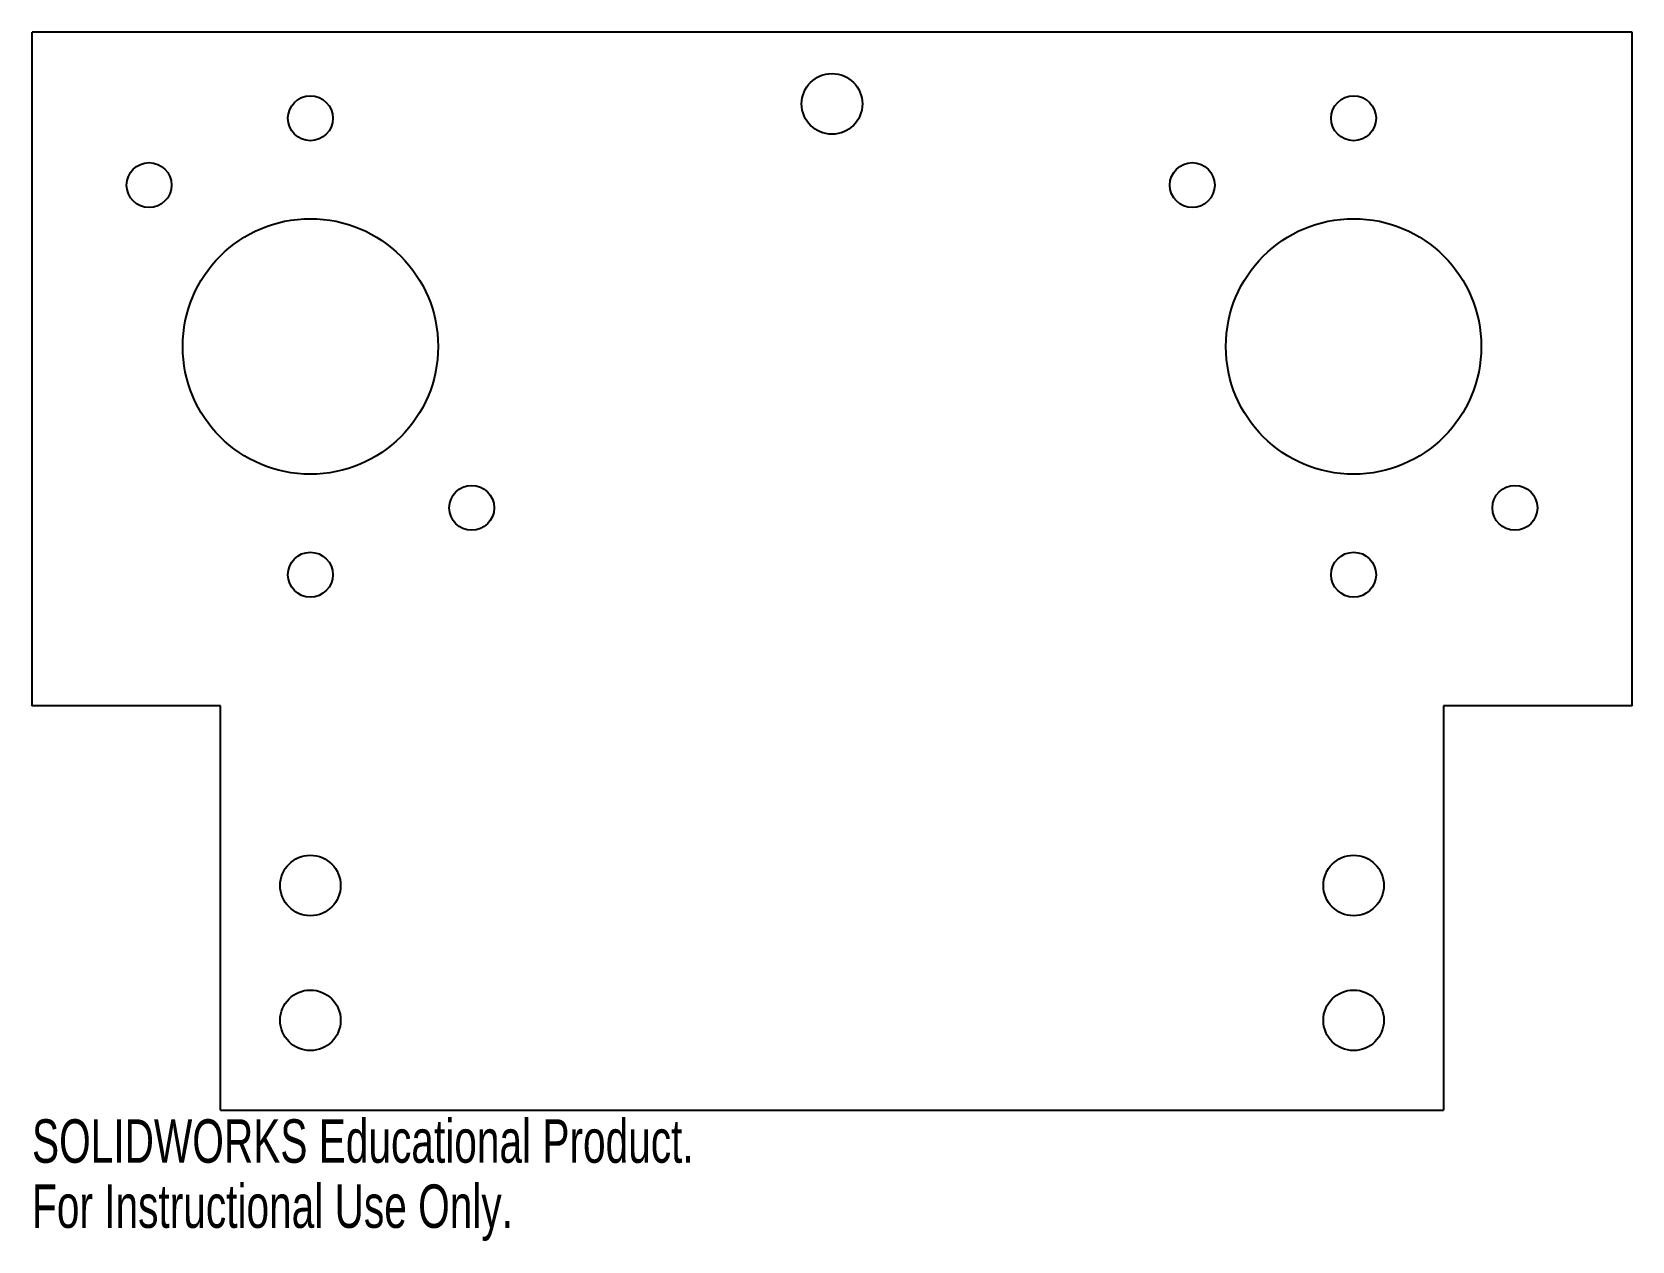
# Model space of a CAD drawing. Header units: millimetres. Extents: x 0 to 178, y -135 to 0.
import ezdxf

# ---------------------------------------------------------------- set-up
doc = ezdxf.new("R2010")
doc.units = ezdxf.units.MM
doc.styles.add('SLDTEXTSTYLE0', font='TXT', dxfattribs={"width": 0.7})

msp = doc.modelspace()

# ---------------------------------------------------------------- linework, layer by layer
at = {"color": 7, "linetype": 'Continuous', "lineweight": 25}
for p, q in [((178.16, 0), (0, 0)), ((0, 0), (0, -75)), ((178.16, -75), (178.16, 0)), ((21, -75), (0, -75)), ((21, -120), (21, -75)), ((157.16, -75), (157.16, -120)), ((178.16, -75), (157.16, -75)), ((21, -120), (157.16, -120))]:
    msp.add_line(p, q, dxfattribs=at)
for centre, radius in [((89.08, -8), 3.38), ((31, -9.6), 2.5), ((147.16, -9.6), 2.5), ((13.04, -17.04), 2.5), ((129.2, -17.04), 2.5), ((31, -35), 14.22), ((147.16, -35), 14.22), ((48.96, -52.96), 2.5), ((165.12, -52.96), 2.5), ((31, -60.4), 2.5), ((147.16, -60.4), 2.5), ((31, -95), 3.37), ((147.16, -95), 3.37), ((31, -110), 3.37), ((147.16, -110), 3.37)]:
    msp.add_circle(centre, radius, dxfattribs=at)

# ---------------------------------------------------------------- texts
at = {"color": 7, "linetype": 'Continuous', "char_height": 4.8336, "attachment_point": 1, "style": 'SLDTEXTSTYLE0'}
for s, insert in [('SOLIDWORKS Educational Product.', (0, -121.02)), ('For Instructional Use Only.', (0, -128.27))]:
    msp.add_mtext(s, dxfattribs=dict(at, insert=insert))

doc.saveas('drawing.dxf')
